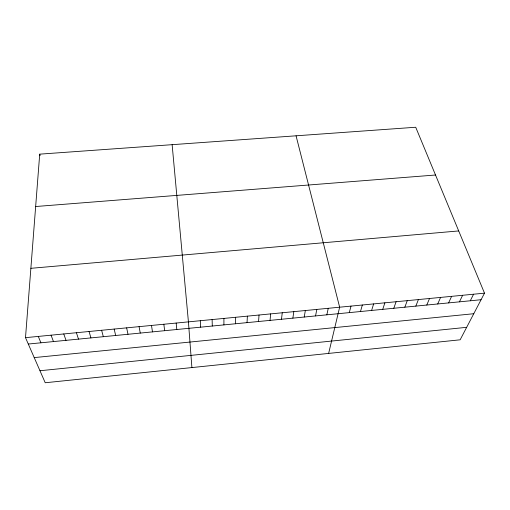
<?xml version="1.0" encoding="UTF-8"?>
<svg xmlns="http://www.w3.org/2000/svg" width="510" height="510" viewBox="0 0 510 510"><rect width="100%" height="100%" fill="white"/><g stroke="black" fill="none" stroke-linecap="round" stroke-linejoin="round"><path stroke-width="0.76" d="M235.499 323.761L235.658 317.284M247.05 322.632L247.369 316.149M258.564 321.504L259.035 315.021M25.5 337.658L39.71 154.154L415.714 127.245L484.5 293.161L460.147 339.807L45.224 382.755L25.5 337.658L484.5 293.161M270.039 320.382L270.67 313.892M281.475 319.26L282.26 312.77M292.874 318.144L293.817 311.648M304.234 317.035L305.331 310.533M315.556 315.926L316.806 309.417M326.846 314.823L328.249 308.308M328.631 353.424L339.647 307.205L296.061 135.807M349.312 312.624L351.014 306.102M360.487 311.527L362.336 305.005M371.624 310.437L373.626 303.909M382.729 309.353L384.878 302.819M393.796 308.269L396.091 301.729M404.832 307.186L407.267 300.645M415.828 306.115L418.41 299.568M426.793 305.037L429.516 298.49M437.714 303.973L440.583 297.419M448.609 302.902L451.618 296.348M459.465 301.844L462.615 295.284M470.284 300.779L473.573 294.219M39.965 370.744L466.663 327.324M34.221 357.606L473.771 313.72M28.292 344.04L481.07 299.727M30.868 268.317L458.7 230.934M35.655 206.524L435.514 175.006M38.301 336.421L40.908 342.809M51.057 335.185L53.48 341.579M63.763 333.948L66.007 340.349M76.43 332.724L78.489 339.131M89.052 331.5L90.933 337.913M39.71 154.154L40.131 155.607M101.624 330.282L103.326 336.696M114.157 329.065L115.681 335.491M126.646 327.853L127.991 334.286M139.083 326.649L140.263 333.081M151.483 325.444L152.49 331.889M163.844 324.252L164.673 330.697M176.154 323.053L176.817 329.505M172.131 144.674L188.426 321.867L191.9 367.576M200.296 320.713L200.621 327.178M212.122 319.566L212.287 326.037M223.909 318.425L223.915 324.895"/></g></svg>
